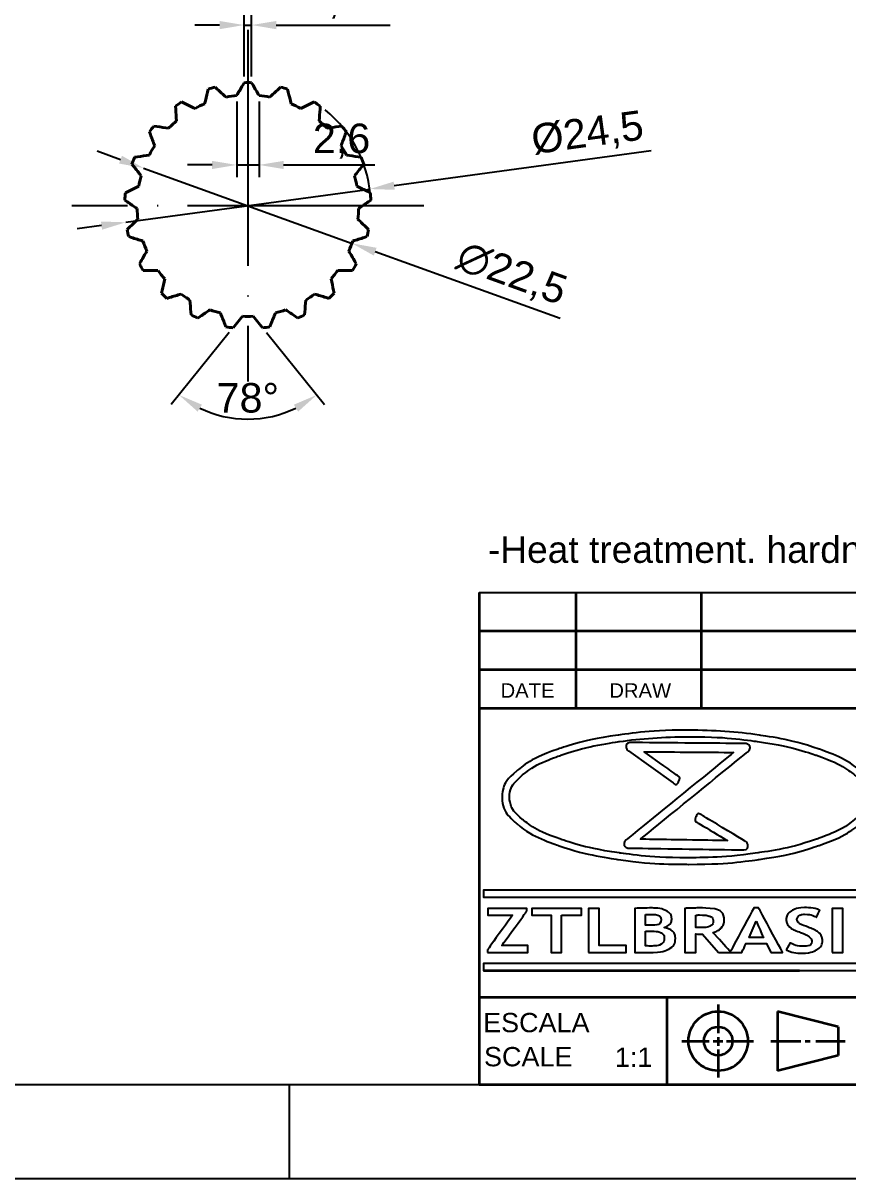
# Model space of a CAD drawing. Header units: millimetres. Extents: x 2452 to 2855, y 1106 to 1391.
# Drawn here: x 2626.3 to 2710.1, y 1106.5 to 1223.9 of the extents above; entities that cross this region are included whole.
import ezdxf

# ---------------------------------------------------------------- set-up
doc = ezdxf.new("R2010")
doc.units = ezdxf.units.MM
for name, pattern in [('ACAD_ISO02W100', [15, 12, -3]), ('ACAD_ISO04W100', [30, 24, -3, 0, -3]), ('ACAD_ISO05W100', [33, 24, -3, 0, -3, 0, -3])]:
    doc.linetypes.add(name, pattern=pattern)
for name, color, linetype, lineweight in [('AM_0', 7, 'Continuous', 40), ('AM_4', 1, 'ACAD_ISO04W100', 25), ('AM_5', 3, 'Continuous', 25), ('AM_8', 40, 'ACAD_ISO02W100', 35), ('AM_BOR', 2, 'ACAD_ISO05W100', 35)]:
    doc.layers.add(name, color=color, linetype=linetype, lineweight=lineweight)
doc.layers.add('Camada 1', color=7, linetype='Continuous')
doc.styles.get("Standard").update_dxf_attribs({"font": 'arial.ttf'})
doc.dimstyles.new('ISO-25', dxfattribs={"dimtxt": 3, "dimasz": 2.5, "dimexe": 1.25, "dimexo": 0.625, "dimtad": 1, "dimtxsty": 'Standard', "dimcen": 2.5, "dimadec": 0, "dimazin": 0, "dimtfac": 1, "dimtmove": 0, "dimatfit": 3, "dimfxl": 1, "dimarcsym": 0})

# ---------------------------------------------------------------- blocks, each defined once
blk = doc.blocks.new('A3 ZTL')
blk.add_line((19.57, 9.78), (401.17, 9.78))
at = {"layer": 'AM_BOR', "color": 135, "lineweight": 25}
blk.add_line((205.48, 9.78), (205.48, 0), dxfattribs=at)
at = {"layer": 'AM_BOR', "color": 135, "linetype": 'Continuous', "lineweight": 25}
blk.add_line((410.96, 0), (0, 0), dxfattribs=at)
blk = doc.blocks.new('*D87')
at = {"layer": 'AM_5', "color": 0, "lineweight": -2, "transparency": 16777216}
for p, q in [((2648.79, 1218.49), (2648.79, 1224.97)), ((2649.54, 1218.49), (2649.54, 1224.97)), ((2646.29, 1223.72), (2643.79, 1223.72)), ((2648.79, 1223.72), (2649.54, 1223.72)), ((2652.04, 1223.72), (2663.6, 1223.72))]:
    blk.add_line(p, q, dxfattribs=at)
at = {"layer": 'AM_5', "color": 0, "transparency": 16777216}
for points in [[(2646.29, 1224.13), (2646.29, 1223.3), (2648.79, 1223.72)], [(2652.04, 1224.13), (2652.04, 1223.3), (2649.54, 1223.72)]]:
    blk.add_solid(points, dxfattribs=at)
at = {"layer": 'Defpoints', "color": 0, "transparency": 16777216}
for p in [(2649.54, 1223.72), (2648.79, 1217.86), (2649.54, 1217.86)]:
    blk.add_point(p, dxfattribs=at)
at = {"layer": 'AM_5', "color": 0, "transparency": 16777216, "insert": (2659.07, 1226.14), "char_height": 3, "attachment_point": 5}
blk.add_mtext('0,75', dxfattribs=at)
blk = doc.blocks.new('*D89')
at = {"layer": 'AM_5', "color": 0, "lineweight": -2, "transparency": 16777216}
for p, q in [((2648.03, 1215.94), (2648.03, 1208.26)), ((2650.3, 1215.94), (2650.3, 1208.26)), ((2645.53, 1209.51), (2643.03, 1209.51)), ((2648.03, 1209.51), (2650.3, 1209.51)), ((2652.8, 1209.51), (2662.06, 1209.51))]:
    blk.add_line(p, q, dxfattribs=at)
at = {"layer": 'AM_5', "color": 0, "transparency": 16777216}
for points in [[(2645.53, 1209.92), (2645.53, 1209.09), (2648.03, 1209.51)], [(2652.8, 1209.92), (2652.8, 1209.09), (2650.3, 1209.51)]]:
    blk.add_solid(points, dxfattribs=at)
at = {"layer": 'Defpoints', "color": 0, "transparency": 16777216}
for p in [(2648.03, 1216.56), (2650.3, 1216.56), (2650.3, 1209.51)]:
    blk.add_point(p, dxfattribs=at)
at = {"layer": 'AM_5', "color": 0, "transparency": 16777216, "insert": (2658.68, 1211.93), "char_height": 3, "attachment_point": 5}
blk.add_mtext('2,6', dxfattribs=at)
blk = doc.blocks.new('*D90')
at = {"layer": 'AM_5', "color": 0, "lineweight": -2, "transparency": 16777216}
for p, q in [((2647.28, 1192.47), (2641.38, 1185.17)), ((2651.05, 1192.47), (2656.94, 1185.17))]:
    blk.add_line(p, q, dxfattribs=at)
blk.add_arc((2649.16, 1194.81), 11.13, 243.971, 296.029, dxfattribs=at)
at = {"layer": 'AM_5', "color": 0, "transparency": 16777216}
for points in [[(2644.06, 1184.45), (2644.5, 1185.15), (2642.17, 1186.14)], [(2653.83, 1185.15), (2654.27, 1184.45), (2656.16, 1186.14)]]:
    blk.add_solid(points, dxfattribs=at)
at = {"layer": 'Defpoints', "color": 0, "transparency": 16777216}
for p in [(2648.62, 1194.13), (2649.71, 1194.13), (2647.67, 1192.96), (2650.66, 1192.96), (2646.66, 1183.96)]:
    blk.add_point(p, dxfattribs=at)
at = {"layer": 'AM_5', "color": 0, "transparency": 16777216, "insert": (2649.16, 1185.83), "char_height": 3, "attachment_point": 5, "rotation": 0}
blk.add_mtext('78°', dxfattribs=at)
blk = doc.blocks.new('*D91')
at = {"layer": 'AM_5', "color": 0, "lineweight": -2, "transparency": 16777216}
for p, q in [((2690.11, 1210.94), (2664.03, 1207.39)), ((2636.78, 1203.68), (2661.55, 1207.06)), ((2634.3, 1203.35), (2631.82, 1203.01))]:
    blk.add_line(p, q, dxfattribs=at)
blk.add_arc((2649.16, 1205.37), 12.5, 2.0218, 51.1304, dxfattribs=at)
at = {"layer": 'AM_5', "color": 0, "transparency": 16777216}
for points in [[(2663.97, 1207.81), (2664.08, 1206.98), (2661.55, 1207.06)], [(2634.25, 1203.76), (2634.36, 1202.93), (2636.78, 1203.68)]]:
    blk.add_solid(points, dxfattribs=at)
at = {"layer": 'Defpoints', "color": 0, "transparency": 16777216}
for p in [(2661.55, 1207.06), (2636.78, 1203.68)]:
    blk.add_point(p, dxfattribs=at)
at = {"layer": 'AM_5', "color": 0, "transparency": 16777216, "insert": (2683.67, 1212.57), "char_height": 3, "attachment_point": 5, "rotation": 7.7514}
blk.add_mtext('%%c24,5', dxfattribs=at)
blk = doc.blocks.new('*D92')
at = {"layer": 'AM_5', "color": 0, "lineweight": -2, "transparency": 16777216}
for p, q in [((2636.23, 1210.04), (2633.88, 1210.9)), ((2638.58, 1209.19), (2659.74, 1201.54)), ((2680.87, 1193.9), (2662.1, 1200.69))]:
    blk.add_line(p, q, dxfattribs=at)
at = {"layer": 'AM_5', "color": 0, "transparency": 16777216}
for points in [[(2636.38, 1210.44), (2636.09, 1209.65), (2638.58, 1209.19)], [(2662.24, 1201.09), (2661.95, 1200.3), (2659.74, 1201.54)]]:
    blk.add_solid(points, dxfattribs=at)
at = {"layer": 'Defpoints', "color": 0, "transparency": 16777216}
for p in [(2638.58, 1209.19), (2659.74, 1201.54)]:
    blk.add_point(p, dxfattribs=at)
at = {"layer": 'AM_5', "color": 0, "transparency": 16777216, "insert": (2675.92, 1198.33), "char_height": 3, "attachment_point": 5, "rotation": 340.1201}
blk.add_mtext('∅22,5', dxfattribs=at)

msp = doc.modelspace()

# ---------------------------------------------------------------- linework, layer by layer
at = {"linetype": 'Continuous'}
msp.add_line((2672.653, 1166.073), (2845.151, 1166.073), dxfattribs=at)
at = {"layer": 'AM_0'}
for p, q in [((2648.64, 1217.608), (2648.79, 1217.864)), ((2649.54, 1217.864), (2649.689, 1217.608)), ((2649.54, 1217.864), (2649.689, 1217.608)), ((2645.056, 1216.91), (2645.123, 1217.198)), ((2645.84, 1217.419), (2646.058, 1217.219)), ((2645.84, 1217.419), (2646.058, 1217.219)), ((2652.271, 1217.219), (2652.489, 1217.419)), ((2653.206, 1217.198), (2653.273, 1216.91)), ((2653.206, 1217.198), (2653.273, 1216.91)), ((2641.837, 1215.186), (2641.816, 1215.481)), ((2642.436, 1215.904), (2642.704, 1215.777)), ((2642.436, 1215.904), (2642.704, 1215.777)), ((2655.625, 1215.777), (2655.893, 1215.904)), ((2656.513, 1215.481), (2656.492, 1215.186)), ((2656.513, 1215.481), (2656.492, 1215.186)), ((2639.63, 1213.453), (2639.923, 1213.41)), ((2639.63, 1213.453), (2639.923, 1213.41)), ((2658.406, 1213.41), (2658.699, 1213.453)), ((2639.269, 1212.59), (2639.162, 1212.866)), ((2659.167, 1212.866), (2659.06, 1212.59)), ((2659.167, 1212.866), (2659.06, 1212.59)), ((2637.58, 1209.352), (2637.397, 1209.585)), ((2637.671, 1210.283), (2637.964, 1210.329)), ((2637.671, 1210.283), (2637.964, 1210.329)), ((2660.366, 1210.329), (2660.658, 1210.283)), ((2660.932, 1209.585), (2660.749, 1209.352)), ((2660.932, 1209.585), (2660.749, 1209.352)), ((2636.921, 1205.761), (2636.677, 1205.929)), ((2636.733, 1206.677), (2636.999, 1206.807)), ((2636.733, 1206.677), (2636.999, 1206.807)), ((2661.33, 1206.807), (2661.596, 1206.677)), ((2661.652, 1205.929), (2661.408, 1205.761)), ((2661.652, 1205.929), (2661.408, 1205.761)), ((2636.9, 1202.955), (2637.116, 1203.157)), ((2636.9, 1202.955), (2637.116, 1203.157)), ((2661.213, 1203.157), (2661.429, 1202.955)), ((2637.349, 1202.134), (2637.067, 1202.223)), ((2661.262, 1202.223), (2660.98, 1202.134)), ((2661.262, 1202.223), (2660.98, 1202.134)), ((2638.157, 1199.447), (2638.303, 1199.704)), ((2638.157, 1199.447), (2638.303, 1199.704)), ((2660.026, 1199.704), (2660.173, 1199.447)), ((2638.828, 1198.795), (2638.532, 1198.797)), ((2659.798, 1198.797), (2659.501, 1198.795)), ((2659.798, 1198.797), (2659.501, 1198.795)), ((2640.391, 1196.465), (2640.455, 1196.754)), ((2640.391, 1196.465), (2640.455, 1196.754)), ((2657.874, 1196.754), (2657.938, 1196.465)), ((2641.225, 1196.041), (2640.941, 1195.955)), ((2657.388, 1195.955), (2657.104, 1196.041)), ((2657.388, 1195.955), (2657.104, 1196.041)), ((2643.406, 1194.275), (2643.382, 1194.57)), ((2643.406, 1194.275), (2643.382, 1194.57)), ((2654.947, 1194.57), (2654.924, 1194.275)), ((2644.327, 1194.115), (2644.081, 1193.949)), ((2646.932, 1193.07), (2646.822, 1193.345)), ((2646.932, 1193.07), (2646.822, 1193.345)), ((2648.621, 1194.132), (2647.673, 1192.959)), ((2649.708, 1194.132), (2650.656, 1192.959)), ((2650.656, 1192.959), (2650.47, 1193.189)), ((2650.656, 1192.959), (2650.47, 1193.189)), ((2651.507, 1193.345), (2651.398, 1193.07)), ((2654.248, 1193.949), (2654.002, 1194.115)), ((2654.248, 1193.949), (2654.002, 1194.115))]:
    msp.add_line(p, q, dxfattribs=at)
for radius, start, end in [(12.5, 88.28087, 91.71913), (12.5, 88.28087, 91.71913), (12.5, 105.42373, 108.86199), (12.5, 105.42373, 108.86199), (11.25, 95.80248, 101.34037), (11.25, 78.65963, 84.19752), (12.5, 71.13801, 74.57627), (12.5, 71.13801, 74.57627), (12.5, 122.56658, 126.00485), (12.5, 122.56658, 126.00485), (11.25, 112.94534, 118.48323), (11.25, 61.51677, 67.05466), (12.5, 53.99515, 57.43342), (12.5, 53.99515, 57.43342), (12.5, 139.70944, 143.1477), (12.5, 139.70944, 143.1477), (11.25, 130.0882, 135.62609), (11.25, 44.37391, 49.9118), (12.5, 36.8523, 40.29056), (12.5, 36.8523, 40.29056), (11.25, 147.23105, 152.76895), (11.25, 27.23105, 32.76895), (12.5, 156.8523, 160.29056), (12.5, 156.8523, 160.29056), (12.5, 19.70944, 23.1477), (12.5, 19.70944, 23.1477), (11.25, 164.37391, 169.9118), (11.25, 10.0882, 15.62609), (12.5, 173.99515, 177.43342), (12.5, 173.99515, 177.43342), (12.5, 2.56658, 6.00485), (12.5, 2.56658, 6.00485), (11.25, 181.51677, 187.05466), (11.25, 352.94534, 358.48323), (12.5, 191.13801, 194.57627), (12.5, 191.13801, 194.57627), (12.5, 345.42373, 348.86199), (12.5, 345.42373, 348.86199), (11.25, 198.65963, 204.19752), (11.25, 335.80248, 341.34037), (12.5, 208.28087, 211.71913), (12.5, 208.28087, 211.71913), (12.5, 328.28087, 331.71913), (12.5, 328.28087, 331.71913), (11.25, 215.80248, 221.34037), (11.25, 318.65963, 324.19752), (12.5, 225.42373, 228.86199), (12.5, 225.42373, 228.86199), (11.25, 232.94534, 238.48323), (11.25, 301.51677, 307.05466), (12.5, 311.13801, 314.57627), (12.5, 311.13801, 314.57627), (12.5, 242.56658, 246.00485), (12.5, 242.56658, 246.00485), (11.25, 250.0882, 255.62609), (11.25, 284.37391, 289.9118), (12.5, 293.99515, 297.43342), (12.5, 293.99515, 297.43342), (12.5, 259.70944, 263.1477), (12.5, 259.70944, 263.1477), (11.25, 267.23105, 272.76895), (12.5, 276.8523, 280.29056), (12.5, 276.8523, 280.29056)]:
    msp.add_arc((2649.165, 1205.369), radius, start, end, dxfattribs=at)
for points in [[(2644.779, 1215.729), (2644.872, 1216.126), (2644.964, 1216.519), (2645.056, 1216.91)], [(2646.058, 1217.219), (2646.354, 1216.948), (2646.652, 1216.675), (2646.952, 1216.4)], [(2648.027, 1216.562), (2648.233, 1216.913), (2648.437, 1217.262), (2648.64, 1217.608)], [(2649.689, 1217.608), (2649.892, 1217.262), (2650.096, 1216.913), (2650.302, 1216.562)], [(2651.377, 1216.4), (2651.677, 1216.675), (2651.975, 1216.948), (2652.271, 1217.219)], [(2653.273, 1216.91), (2653.365, 1216.519), (2653.457, 1216.126), (2653.55, 1215.729)], [(2642.704, 1215.777), (2643.066, 1215.605), (2643.431, 1215.432), (2643.799, 1215.258)], [(2654.53, 1215.258), (2654.898, 1215.432), (2655.263, 1215.605), (2655.625, 1215.777)], [(2641.92, 1213.976), (2641.892, 1214.383), (2641.864, 1214.786), (2641.837, 1215.186)], [(2656.492, 1215.186), (2656.465, 1214.786), (2656.437, 1214.383), (2656.409, 1213.976)], [(2639.923, 1213.41), (2640.32, 1213.353), (2640.72, 1213.295), (2641.123, 1213.237)], [(2657.206, 1213.237), (2657.609, 1213.295), (2658.009, 1213.353), (2658.406, 1213.41)], [(2639.705, 1211.458), (2639.558, 1211.839), (2639.413, 1212.216), (2639.269, 1212.59)], [(2659.06, 1212.59), (2658.916, 1212.216), (2658.771, 1211.839), (2658.624, 1211.458)], [(2637.964, 1210.329), (2638.36, 1210.391), (2638.759, 1210.454), (2639.161, 1210.517)], [(2659.168, 1210.517), (2659.57, 1210.454), (2659.969, 1210.391), (2660.366, 1210.329)], [(2638.33, 1208.4), (2638.078, 1208.72), (2637.828, 1209.037), (2637.58, 1209.352)], [(2660.749, 1209.352), (2660.501, 1209.037), (2660.251, 1208.72), (2659.999, 1208.4)], [(2636.999, 1206.807), (2637.36, 1206.983), (2637.722, 1207.161), (2638.089, 1207.34)], [(2660.241, 1207.34), (2660.607, 1207.161), (2660.97, 1206.983), (2661.33, 1206.807)], [(2637.919, 1205.071), (2637.583, 1205.303), (2637.251, 1205.533), (2636.921, 1205.761)], [(2661.408, 1205.761), (2661.078, 1205.533), (2660.746, 1205.303), (2660.411, 1205.071)], [(2637.116, 1203.157), (2637.408, 1203.432), (2637.703, 1203.708), (2638, 1203.988)], [(2660.329, 1203.988), (2660.627, 1203.708), (2660.921, 1203.432), (2661.213, 1203.157)], [(2638.506, 1201.77), (2638.117, 1201.892), (2637.732, 1202.014), (2637.349, 1202.134)], [(2660.98, 1202.134), (2660.597, 1202.014), (2660.212, 1201.892), (2659.823, 1201.77)], [(2638.303, 1199.704), (2638.502, 1200.053), (2638.701, 1200.404), (2638.903, 1200.758)], [(2659.426, 1200.758), (2659.628, 1200.404), (2659.828, 1200.053), (2660.026, 1199.704)], [(2640.04, 1198.788), (2639.633, 1198.791), (2639.229, 1198.793), (2638.828, 1198.795)], [(2640.455, 1196.754), (2640.542, 1197.146), (2640.63, 1197.54), (2640.718, 1197.938)], [(2657.611, 1197.938), (2657.699, 1197.54), (2657.787, 1197.146), (2657.874, 1196.754)], [(2659.501, 1198.795), (2659.1, 1198.793), (2658.696, 1198.791), (2658.289, 1198.788)], [(2642.386, 1196.391), (2641.995, 1196.273), (2641.609, 1196.157), (2641.225, 1196.041)], [(2643.382, 1194.57), (2643.349, 1194.97), (2643.317, 1195.372), (2643.284, 1195.779)], [(2655.045, 1195.779), (2655.013, 1195.372), (2654.98, 1194.97), (2654.947, 1194.57)], [(2657.104, 1196.041), (2656.72, 1196.157), (2656.334, 1196.273), (2655.944, 1196.391)], [(2645.333, 1194.792), (2644.995, 1194.564), (2644.66, 1194.339), (2644.327, 1194.115)], [(2646.822, 1193.345), (2646.673, 1193.718), (2646.523, 1194.093), (2646.372, 1194.471)], [(2651.957, 1194.471), (2651.806, 1194.093), (2651.656, 1193.718), (2651.507, 1193.345)], [(2654.002, 1194.115), (2653.669, 1194.339), (2653.334, 1194.564), (2652.996, 1194.792)]]:
    msp.add_open_spline(points, degree=3, dxfattribs=at)
at = {"layer": 'AM_4'}
for p, q in [((2649.165, 1223.249), (2649.165, 1187.49)), ((2667.044, 1205.369), (2631.285, 1205.369))]:
    msp.add_line(p, q, dxfattribs=at)
at = {"layer": 'AM_8', "color": 0, "linetype": 'Continuous'}
for p, q in [((2672.653, 1166.073), (2672.653, 1116.088)), ((2682.454, 1166.073), (2682.454, 1154.312)), ((2695.195, 1166.073), (2695.195, 1154.312)), ((2797.369, 1162.153), (2672.653, 1162.153)), ((2672.653, 1158.232), (2797.369, 1158.232)), ((2672.653, 1154.312), (2776.544, 1154.312)), ((2673.082, 1127.664), (2705.19, 1127.664)), ((2776.544, 1124.909), (2672.653, 1124.909)), ((2716.132, 1124.909), (2672.653, 1124.909)), ((2691.701, 1124.909), (2691.701, 1116.088)), ((2696.923, 1124.202), (2696.923, 1121.293)), ((2709.108, 1121.953), (2702.942, 1123.516)), ((2702.942, 1123.516), (2702.942, 1117.481)), ((2709.108, 1121.953), (2709.108, 1119.044)), ((2693.238, 1120.499), (2696.005, 1120.499)), ((2696.424, 1120.499), (2697.398, 1120.499)), ((2696.923, 1120.889), (2696.923, 1120.02)), ((2697.773, 1120.499), (2700.522, 1120.499)), ((2702.27, 1120.499), (2705.301, 1120.499)), ((2705.768, 1120.499), (2706.256, 1120.499)), ((2706.82, 1120.499), (2709.823, 1120.499)), ((2696.923, 1119.631), (2696.923, 1116.795)), ((2709.108, 1119.044), (2702.942, 1117.481)), ((2672.653, 1116.088), (2845.151, 1116.088))]:
    msp.add_line(p, q, dxfattribs=at)
for radius in [3.017, 1.454]:
    msp.add_circle((2696.923, 1120.499), radius, dxfattribs=at)
at = {"layer": 'Camada 1'}
for points, knots in [([(2693.913, 1152.084), (2696.442, 1152.084), (2698.858, 1151.907), (2701.066, 1151.586), (2701.066, 1151.586), (2703.36, 1151.253), (2705.429, 1150.765), (2707.165, 1150.159), (2707.165, 1150.159), (2708.946, 1149.537), (2710.384, 1148.787), (2711.366, 1147.947), (2711.366, 1147.947), (2712.323, 1147.129), (2712.852, 1146.225), (2712.852, 1145.269), (2712.852, 1145.269), (2712.852, 1144.313), (2712.323, 1143.408), (2711.366, 1142.591), (2711.366, 1142.591), (2710.384, 1141.751), (2708.946, 1141.001), (2707.165, 1140.379), (2707.165, 1140.379), (2705.429, 1139.773), (2703.36, 1139.284), (2701.066, 1138.951), (2701.066, 1138.951), (2698.858, 1138.631), (2696.442, 1138.454), (2693.913, 1138.454), (2693.913, 1138.454), (2691.385, 1138.454), (2688.968, 1138.631), (2686.761, 1138.951), (2686.761, 1138.951), (2684.466, 1139.284), (2682.397, 1139.773), (2680.662, 1140.379), (2680.662, 1140.379), (2678.881, 1141.001), (2677.443, 1141.751), (2676.46, 1142.591), (2676.46, 1142.591), (2675.503, 1143.408), (2674.975, 1144.313), (2674.975, 1145.269), (2674.975, 1145.269), (2674.975, 1146.225), (2675.503, 1147.129), (2676.46, 1147.947), (2676.46, 1147.947), (2677.443, 1148.787), (2678.881, 1149.537), (2680.662, 1150.159), (2680.662, 1150.159), (2682.397, 1150.765), (2684.467, 1151.253), (2686.761, 1151.586), (2686.761, 1151.586), (2688.968, 1151.907), (2691.385, 1152.084), (2693.913, 1152.084)], [0, 0, 0, 0, 0.0588235, 0.0588235, 0.0588235, 0.0882353, 0.1176471, 0.1176471, 0.1176471, 0.1470588, 0.1764706, 0.1764706, 0.1764706, 0.2058824, 0.2352941, 0.2352941, 0.2352941, 0.2647059, 0.2941176, 0.2941176, 0.2941176, 0.3235294, 0.3529412, 0.3529412, 0.3529412, 0.3823529, 0.4117647, 0.4117647, 0.4117647, 0.4411765, 0.4705882, 0.4705882, 0.4705882, 0.5, 0.5294118, 0.5294118, 0.5294118, 0.5588235, 0.5882353, 0.5882353, 0.5882353, 0.6176471, 0.6470588, 0.6470588, 0.6470588, 0.6764706, 0.7058824, 0.7058824, 0.7058824, 0.7352941, 0.7647059, 0.7647059, 0.7647059, 0.7941176, 0.8235294, 0.8235294, 0.8235294, 0.8529412, 0.8823529, 0.8823529, 0.8823529, 0.9411765, 1, 1, 1, 1]), ([(2693.913, 1151.412), (2691.429, 1151.412), (2689.059, 1151.239), (2686.897, 1150.926), (2686.897, 1150.926), (2684.651, 1150.601), (2682.63, 1150.124), (2680.939, 1149.534), (2680.939, 1149.534), (2679.293, 1148.96), (2677.967, 1148.282), (2677.064, 1147.536), (2677.064, 1147.536), (2676.207, 1146.829), (2675.733, 1146.062), (2675.733, 1145.269), (2675.733, 1145.269), (2675.733, 1144.476), (2676.207, 1143.709), (2677.064, 1143.002), (2677.064, 1143.002), (2677.967, 1142.256), (2679.293, 1141.578), (2680.939, 1141.004), (2680.939, 1141.004), (2682.63, 1140.413), (2684.651, 1139.937), (2686.897, 1139.612), (2686.897, 1139.612), (2689.059, 1139.299), (2691.429, 1139.126), (2693.913, 1139.126), (2693.913, 1139.126), (2696.398, 1139.126), (2698.768, 1139.299), (2700.93, 1139.612), (2700.93, 1139.612), (2703.176, 1139.937), (2705.197, 1140.413), (2706.888, 1141.004), (2706.888, 1141.004), (2708.534, 1141.578), (2709.86, 1142.256), (2710.763, 1143.002), (2710.763, 1143.002), (2711.62, 1143.709), (2712.094, 1144.476), (2712.094, 1145.269), (2712.094, 1145.269), (2712.094, 1146.062), (2711.62, 1146.829), (2710.763, 1147.536), (2710.763, 1147.536), (2709.86, 1148.282), (2708.534, 1148.96), (2706.888, 1149.534), (2706.888, 1149.534), (2705.197, 1150.124), (2703.175, 1150.601), (2700.929, 1150.926), (2700.929, 1150.926), (2698.768, 1151.239), (2696.397, 1151.412), (2693.913, 1151.412)], [0, 0, 0, 0, 0.0588235, 0.0588235, 0.0588235, 0.0882353, 0.1176471, 0.1176471, 0.1176471, 0.1470588, 0.1764706, 0.1764706, 0.1764706, 0.2058824, 0.2352941, 0.2352941, 0.2352941, 0.2647059, 0.2941176, 0.2941176, 0.2941176, 0.3235294, 0.3529412, 0.3529412, 0.3529412, 0.3823529, 0.4117647, 0.4117647, 0.4117647, 0.4411765, 0.4705882, 0.4705882, 0.4705882, 0.5, 0.5294118, 0.5294118, 0.5294118, 0.5588235, 0.5882353, 0.5882353, 0.5882353, 0.6176471, 0.6470588, 0.6470588, 0.6470588, 0.6764706, 0.7058824, 0.7058824, 0.7058824, 0.7352941, 0.7647059, 0.7647059, 0.7647059, 0.7941176, 0.8235294, 0.8235294, 0.8235294, 0.8529412, 0.8823529, 0.8823529, 0.8823529, 0.9411765, 1, 1, 1, 1]), ([(2692.338, 1146.72), (2692.338, 1146.72), (2687.801, 1149.971), (2687.801, 1149.971), (2687.801, 1149.971), (2687.463, 1150.213), (2687.6, 1150.828), (2687.998, 1150.825), (2687.998, 1150.825), (2687.998, 1150.825), (2699.716, 1150.73), (2699.716, 1150.73), (2699.716, 1150.73), (2700.101, 1150.727), (2700.244, 1150.147), (2699.93, 1149.891), (2699.93, 1149.891), (2699.93, 1149.891), (2689.02, 1141.004), (2689.02, 1141.004), (2689.02, 1141.004), (2689.02, 1141.004), (2697.862, 1140.861), (2697.862, 1140.861), (2697.862, 1140.861), (2697.862, 1140.861), (2694.888, 1142.653), (2694.888, 1142.653), (2694.888, 1142.653), (2694.693, 1142.771), (2694.497, 1142.889), (2694.668, 1143.297), (2694.668, 1143.297), (2694.838, 1143.706), (2695.034, 1143.588), (2695.229, 1143.47), (2695.229, 1143.47), (2695.229, 1143.47), (2699.688, 1140.785), (2699.688, 1140.785), (2699.688, 1140.785), (2700.053, 1140.565), (2699.924, 1139.91), (2699.513, 1139.917), (2699.513, 1139.917), (2699.513, 1139.917), (2687.795, 1140.105), (2687.795, 1140.105), (2687.795, 1140.105), (2687.411, 1140.111), (2687.271, 1140.689), (2687.584, 1140.944), (2687.584, 1140.944), (2687.584, 1140.944), (2698.482, 1149.822), (2698.482, 1149.822), (2698.482, 1149.822), (2698.482, 1149.822), (2689.399, 1149.896), (2689.399, 1149.896), (2689.399, 1149.896), (2689.399, 1149.896), (2692.73, 1147.509), (2692.73, 1147.509), (2692.73, 1147.509), (2692.915, 1147.376), (2693.101, 1147.243), (2692.905, 1146.848), (2692.905, 1146.848), (2692.709, 1146.454), (2692.524, 1146.587), (2692.338, 1146.72)], [0, 0, 0, 0, 0.0526316, 0.0526316, 0.0526316, 0.0789474, 0.1052632, 0.1052632, 0.1052632, 0.1315789, 0.1578947, 0.1578947, 0.1578947, 0.1842105, 0.2105263, 0.2105263, 0.2105263, 0.2368421, 0.2631579, 0.2631579, 0.2631579, 0.2894737, 0.3157895, 0.3157895, 0.3157895, 0.3421053, 0.3684211, 0.3684211, 0.3684211, 0.3947368, 0.4210526, 0.4210526, 0.4210526, 0.4473684, 0.4736842, 0.4736842, 0.4736842, 0.5, 0.5263158, 0.5263158, 0.5263158, 0.5526316, 0.5789474, 0.5789474, 0.5789474, 0.6052632, 0.6315789, 0.6315789, 0.6315789, 0.6578947, 0.6842105, 0.6842105, 0.6842105, 0.7105263, 0.7368421, 0.7368421, 0.7368421, 0.7631579, 0.7894737, 0.7894737, 0.7894737, 0.8157895, 0.8421053, 0.8421053, 0.8421053, 0.8684211, 0.8947368, 0.8947368, 0.8947368, 0.9473684, 1, 1, 1, 1]), ([(2673.163, 1135.824), (2673.163, 1135.824), (2714.663, 1135.824), (2714.663, 1135.824), (2714.663, 1135.824), (2714.663, 1135.824), (2714.745, 1135.824), (2714.745, 1135.824), (2714.745, 1135.824), (2714.745, 1135.824), (2714.745, 1135.742), (2714.745, 1135.742), (2714.745, 1135.742), (2714.745, 1135.742), (2714.745, 1135.202), (2714.745, 1135.202), (2714.745, 1135.202), (2714.745, 1135.202), (2714.745, 1135.121), (2714.745, 1135.121), (2714.745, 1135.121), (2714.745, 1135.121), (2714.663, 1135.121), (2714.663, 1135.121), (2714.663, 1135.121), (2714.663, 1135.121), (2673.163, 1135.121), (2673.163, 1135.121), (2673.163, 1135.121), (2673.163, 1135.121), (2673.082, 1135.121), (2673.082, 1135.121), (2673.082, 1135.121), (2673.082, 1135.121), (2673.082, 1135.202), (2673.082, 1135.202), (2673.082, 1135.202), (2673.082, 1135.202), (2673.082, 1135.742), (2673.082, 1135.742), (2673.082, 1135.742), (2673.082, 1135.742), (2673.082, 1135.824), (2673.082, 1135.824), (2673.082, 1135.824), (2673.082, 1135.824), (2673.163, 1135.824), (2673.163, 1135.824)], [0, 0, 0, 0, 0.0769231, 0.0769231, 0.0769231, 0.1153846, 0.1538462, 0.1538462, 0.1538462, 0.1923077, 0.2307692, 0.2307692, 0.2307692, 0.2692308, 0.3076923, 0.3076923, 0.3076923, 0.3461538, 0.3846154, 0.3846154, 0.3846154, 0.4230769, 0.4615385, 0.4615385, 0.4615385, 0.5, 0.5384615, 0.5384615, 0.5384615, 0.5769231, 0.6153846, 0.6153846, 0.6153846, 0.6538462, 0.6923077, 0.6923077, 0.6923077, 0.7307692, 0.7692308, 0.7692308, 0.7692308, 0.8076923, 0.8461538, 0.8461538, 0.8461538, 0.9230769, 1, 1, 1, 1]), ([(2673.495, 1129.508), (2673.495, 1129.508), (2673.495, 1129.764), (2673.495, 1129.764), (2673.495, 1129.764), (2673.495, 1129.764), (2676.034, 1133.275), (2676.034, 1133.275), (2676.034, 1133.275), (2676.034, 1133.275), (2673.538, 1133.275), (2673.538, 1133.275), (2673.538, 1133.275), (2673.538, 1133.275), (2673.538, 1133.981), (2673.538, 1133.981), (2673.538, 1133.981), (2673.538, 1133.981), (2677.506, 1133.981), (2677.506, 1133.981), (2677.506, 1133.981), (2677.506, 1133.981), (2677.506, 1133.724), (2677.506, 1133.724), (2677.506, 1133.724), (2677.506, 1133.724), (2674.959, 1130.214), (2674.959, 1130.214), (2674.959, 1130.214), (2674.959, 1130.214), (2677.596, 1130.214), (2677.596, 1130.214), (2677.596, 1130.214), (2677.596, 1130.214), (2677.596, 1129.508), (2677.596, 1129.508), (2677.596, 1129.508), (2677.596, 1129.508), (2673.495, 1129.508), (2673.495, 1129.508)], [0, 0, 0, 0, 0.0909091, 0.0909091, 0.0909091, 0.1363636, 0.1818182, 0.1818182, 0.1818182, 0.2272727, 0.2727273, 0.2727273, 0.2727273, 0.3181818, 0.3636364, 0.3636364, 0.3636364, 0.4090909, 0.4545455, 0.4545455, 0.4545455, 0.5, 0.5454545, 0.5454545, 0.5454545, 0.5909091, 0.6363636, 0.6363636, 0.6363636, 0.6818182, 0.7272727, 0.7272727, 0.7272727, 0.7727273, 0.8181818, 0.8181818, 0.8181818, 0.9090909, 1, 1, 1, 1]), ([(2681.028, 1133.275), (2681.028, 1133.275), (2681.028, 1129.508), (2681.028, 1129.508), (2681.028, 1129.508), (2681.028, 1129.508), (2679.948, 1129.508), (2679.948, 1129.508), (2679.948, 1129.508), (2679.948, 1129.508), (2679.948, 1133.275), (2679.948, 1133.275), (2679.948, 1133.275), (2679.948, 1133.275), (2678.012, 1133.275), (2678.012, 1133.275), (2678.012, 1133.275), (2678.012, 1133.275), (2678.012, 1133.981), (2678.012, 1133.981), (2678.012, 1133.981), (2678.012, 1133.981), (2683.051, 1133.981), (2683.051, 1133.981), (2683.051, 1133.981), (2683.051, 1133.981), (2683.051, 1133.275), (2683.051, 1133.275), (2683.051, 1133.275), (2683.051, 1133.275), (2681.028, 1133.275), (2681.028, 1133.275)], [0, 0, 0, 0, 0.1111111, 0.1111111, 0.1111111, 0.1666667, 0.2222222, 0.2222222, 0.2222222, 0.2777778, 0.3333333, 0.3333333, 0.3333333, 0.3888889, 0.4444444, 0.4444444, 0.4444444, 0.5, 0.5555556, 0.5555556, 0.5555556, 0.6111111, 0.6666667, 0.6666667, 0.6666667, 0.7222222, 0.7777778, 0.7777778, 0.7777778, 0.8888889, 1, 1, 1, 1]), ([(2683.757, 1129.508), (2683.757, 1129.508), (2683.757, 1133.981), (2683.757, 1133.981), (2683.757, 1133.981), (2683.757, 1133.981), (2684.838, 1133.981), (2684.838, 1133.981), (2684.838, 1133.981), (2684.838, 1133.981), (2684.838, 1130.214), (2684.838, 1130.214), (2684.838, 1130.214), (2684.838, 1130.214), (2687.589, 1130.214), (2687.589, 1130.214), (2687.589, 1130.214), (2687.589, 1130.214), (2687.589, 1129.508), (2687.589, 1129.508), (2687.589, 1129.508), (2687.589, 1129.508), (2683.757, 1129.508), (2683.757, 1129.508)], [0, 0, 0, 0, 0.1428571, 0.1428571, 0.1428571, 0.2142857, 0.2857143, 0.2857143, 0.2857143, 0.3571429, 0.4285714, 0.4285714, 0.4285714, 0.5, 0.5714286, 0.5714286, 0.5714286, 0.6428571, 0.7142857, 0.7142857, 0.7142857, 0.8571429, 1, 1, 1, 1]), ([(2690.322, 1129.508), (2690.322, 1129.508), (2688.46, 1129.508), (2688.46, 1129.508), (2688.46, 1129.508), (2688.46, 1129.508), (2688.46, 1133.978), (2688.46, 1133.978), (2688.46, 1133.978), (2689.281, 1134.006), (2689.855, 1134.02), (2690.184, 1134.02), (2690.184, 1134.02), (2690.817, 1134.02), (2691.31, 1133.921), (2691.666, 1133.722), (2691.666, 1133.722), (2692.022, 1133.524), (2692.199, 1133.241), (2692.199, 1132.873), (2692.199, 1132.873), (2692.199, 1132.519), (2691.944, 1132.238), (2691.435, 1132.033), (2691.435, 1132.033), (2692.191, 1131.839), (2692.57, 1131.44), (2692.57, 1130.836), (2692.57, 1130.836), (2692.57, 1130.429), (2692.36, 1130.106), (2691.943, 1129.867), (2691.943, 1129.867), (2691.524, 1129.628), (2690.984, 1129.508), (2690.322, 1129.508)], [0, 0, 0, 0, 0.1, 0.1, 0.1, 0.15, 0.2, 0.2, 0.2, 0.25, 0.3, 0.3, 0.3, 0.35, 0.4, 0.4, 0.4, 0.45, 0.5, 0.5, 0.5, 0.55, 0.6, 0.6, 0.6, 0.65, 0.7, 0.7, 0.7, 0.75, 0.8, 0.8, 0.8, 0.9, 1, 1, 1, 1]), ([(2689.54, 1133.343), (2689.54, 1133.343), (2689.54, 1132.271), (2689.54, 1132.271), (2689.54, 1132.271), (2689.706, 1132.263), (2689.881, 1132.259), (2690.064, 1132.259), (2690.064, 1132.259), (2690.767, 1132.259), (2691.119, 1132.453), (2691.119, 1132.842), (2691.119, 1132.842), (2691.119, 1133.186), (2690.8, 1133.358), (2690.16, 1133.358), (2690.16, 1133.358), (2689.991, 1133.358), (2689.784, 1133.352), (2689.54, 1133.343)], [0, 0, 0, 0, 0.1666667, 0.1666667, 0.1666667, 0.25, 0.3333333, 0.3333333, 0.3333333, 0.4166667, 0.5, 0.5, 0.5, 0.5833333, 0.6666667, 0.6666667, 0.6666667, 0.8333333, 1, 1, 1, 1]), ([(2696.956, 1129.508), (2696.956, 1129.508), (2695.332, 1131.355), (2695.332, 1131.355), (2695.332, 1131.355), (2695.169, 1131.357), (2694.941, 1131.364), (2694.646, 1131.377), (2694.646, 1131.377), (2694.646, 1131.377), (2694.646, 1129.508), (2694.646, 1129.508), (2694.646, 1129.508), (2694.646, 1129.508), (2693.524, 1129.508), (2693.524, 1129.508), (2693.524, 1129.508), (2693.524, 1129.508), (2693.524, 1133.981), (2693.524, 1133.981), (2693.524, 1133.981), (2693.585, 1133.981), (2693.819, 1133.988), (2694.227, 1134.004), (2694.227, 1134.004), (2694.634, 1134.019), (2694.962, 1134.027), (2695.212, 1134.027), (2695.212, 1134.027), (2696.757, 1134.027), (2697.53, 1133.587), (2697.53, 1132.707), (2697.53, 1132.707), (2697.53, 1132.443), (2697.423, 1132.202), (2697.21, 1131.984), (2697.21, 1131.984), (2696.997, 1131.766), (2696.728, 1131.613), (2696.404, 1131.524), (2696.404, 1131.524), (2696.404, 1131.524), (2698.203, 1129.508), (2698.203, 1129.508), (2698.203, 1129.508), (2698.203, 1129.508), (2696.956, 1129.508), (2696.956, 1129.508)], [0, 0, 0, 0, 0.0769231, 0.0769231, 0.0769231, 0.1153846, 0.1538462, 0.1538462, 0.1538462, 0.1923077, 0.2307692, 0.2307692, 0.2307692, 0.2692308, 0.3076923, 0.3076923, 0.3076923, 0.3461538, 0.3846154, 0.3846154, 0.3846154, 0.4230769, 0.4615385, 0.4615385, 0.4615385, 0.5, 0.5384615, 0.5384615, 0.5384615, 0.5769231, 0.6153846, 0.6153846, 0.6153846, 0.6538462, 0.6923077, 0.6923077, 0.6923077, 0.7307692, 0.7692308, 0.7692308, 0.7692308, 0.8076923, 0.8461538, 0.8461538, 0.8461538, 0.9230769, 1, 1, 1, 1]), ([(2694.646, 1133.291), (2694.646, 1133.291), (2694.646, 1132.049), (2694.646, 1132.049), (2694.646, 1132.049), (2694.846, 1132.036), (2694.999, 1132.03), (2695.104, 1132.03), (2695.104, 1132.03), (2695.555, 1132.03), (2695.885, 1132.077), (2696.094, 1132.171), (2696.094, 1132.171), (2696.304, 1132.264), (2696.409, 1132.446), (2696.409, 1132.717), (2696.409, 1132.717), (2696.409, 1132.937), (2696.297, 1133.091), (2696.071, 1133.177), (2696.071, 1133.177), (2695.847, 1133.265), (2695.494, 1133.309), (2695.012, 1133.309), (2695.012, 1133.309), (2694.895, 1133.309), (2694.773, 1133.303), (2694.646, 1133.291)], [0, 0, 0, 0, 0.125, 0.125, 0.125, 0.1875, 0.25, 0.25, 0.25, 0.3125, 0.375, 0.375, 0.375, 0.4375, 0.5, 0.5, 0.5, 0.5625, 0.625, 0.625, 0.625, 0.6875, 0.75, 0.75, 0.75, 0.875, 1, 1, 1, 1]), ([(2702.274, 1129.508), (2702.274, 1129.508), (2701.83, 1130.415), (2701.83, 1130.415), (2701.83, 1130.415), (2701.83, 1130.415), (2699.744, 1130.415), (2699.744, 1130.415), (2699.744, 1130.415), (2699.744, 1130.415), (2699.32, 1129.508), (2699.32, 1129.508), (2699.32, 1129.508), (2699.32, 1129.508), (2698.12, 1129.508), (2698.12, 1129.508), (2698.12, 1129.508), (2698.12, 1129.508), (2700.547, 1134.042), (2700.547, 1134.042), (2700.547, 1134.042), (2700.547, 1134.042), (2701.021, 1134.042), (2701.021, 1134.042), (2701.021, 1134.042), (2701.021, 1134.042), (2703.467, 1129.508), (2703.467, 1129.508), (2703.467, 1129.508), (2703.467, 1129.508), (2702.274, 1129.508), (2702.274, 1129.508)], [0, 0, 0, 0, 0.1111111, 0.1111111, 0.1111111, 0.1666667, 0.2222222, 0.2222222, 0.2222222, 0.2777778, 0.3333333, 0.3333333, 0.3333333, 0.3888889, 0.4444444, 0.4444444, 0.4444444, 0.5, 0.5555556, 0.5555556, 0.5555556, 0.6111111, 0.6666667, 0.6666667, 0.6666667, 0.7222222, 0.7777778, 0.7777778, 0.7777778, 0.8888889, 1, 1, 1, 1]), ([(2703.82, 1129.755), (2703.82, 1129.755), (2704.22, 1130.467), (2704.22, 1130.467), (2704.22, 1130.467), (2704.645, 1130.247), (2705.065, 1130.137), (2705.478, 1130.137), (2705.478, 1130.137), (2706.113, 1130.137), (2706.43, 1130.3), (2706.43, 1130.625), (2706.43, 1130.625), (2706.43, 1130.778), (2706.354, 1130.923), (2706.205, 1131.062), (2706.205, 1131.062), (2706.057, 1131.2), (2705.747, 1131.356), (2705.281, 1131.528), (2705.281, 1131.528), (2704.814, 1131.7), (2704.499, 1131.841), (2704.338, 1131.952), (2704.338, 1131.952), (2704.176, 1132.063), (2704.051, 1132.195), (2703.963, 1132.348), (2703.963, 1132.348), (2703.877, 1132.5), (2703.833, 1132.669), (2703.833, 1132.854), (2703.833, 1132.854), (2703.833, 1133.2), (2704.006, 1133.487), (2704.35, 1133.715), (2704.35, 1133.715), (2704.695, 1133.943), (2705.137, 1134.057), (2705.678, 1134.057), (2705.678, 1134.057), (2706.381, 1134.057), (2706.898, 1133.96), (2707.228, 1133.767), (2707.228, 1133.767), (2707.228, 1133.767), (2706.899, 1133.084), (2706.899, 1133.084), (2706.899, 1133.084), (2706.52, 1133.283), (2706.119, 1133.383), (2705.699, 1133.383), (2705.699, 1133.383), (2705.449, 1133.383), (2705.257, 1133.334), (2705.119, 1133.238), (2705.119, 1133.238), (2704.982, 1133.141), (2704.913, 1133.015), (2704.913, 1132.861), (2704.913, 1132.861), (2704.913, 1132.604), (2705.299, 1132.337), (2706.072, 1132.06), (2706.072, 1132.06), (2706.479, 1131.914), (2706.773, 1131.779), (2706.953, 1131.656), (2706.953, 1131.656), (2707.133, 1131.533), (2707.27, 1131.389), (2707.364, 1131.225), (2707.364, 1131.225), (2707.459, 1131.062), (2707.506, 1130.878), (2707.506, 1130.677), (2707.506, 1130.677), (2707.506, 1130.315), (2707.312, 1130.017), (2706.922, 1129.783), (2706.922, 1129.783), (2706.533, 1129.549), (2706.011, 1129.432), (2705.357, 1129.432), (2705.357, 1129.432), (2704.79, 1129.432), (2704.278, 1129.539), (2703.82, 1129.755)], [0, 0, 0, 0, 0.0434783, 0.0434783, 0.0434783, 0.0652174, 0.0869565, 0.0869565, 0.0869565, 0.1086957, 0.1304348, 0.1304348, 0.1304348, 0.1521739, 0.173913, 0.173913, 0.173913, 0.1956522, 0.2173913, 0.2173913, 0.2173913, 0.2391304, 0.2608696, 0.2608696, 0.2608696, 0.2826087, 0.3043478, 0.3043478, 0.3043478, 0.326087, 0.3478261, 0.3478261, 0.3478261, 0.3695652, 0.3913043, 0.3913043, 0.3913043, 0.4130435, 0.4347826, 0.4347826, 0.4347826, 0.4565217, 0.4782609, 0.4782609, 0.4782609, 0.5, 0.5217391, 0.5217391, 0.5217391, 0.5434783, 0.5652174, 0.5652174, 0.5652174, 0.5869565, 0.6086957, 0.6086957, 0.6086957, 0.6304348, 0.6521739, 0.6521739, 0.6521739, 0.673913, 0.6956522, 0.6956522, 0.6956522, 0.7173913, 0.7391304, 0.7391304, 0.7391304, 0.7608696, 0.7826087, 0.7826087, 0.7826087, 0.8043478, 0.826087, 0.826087, 0.826087, 0.8478261, 0.8695652, 0.8695652, 0.8695652, 0.8913043, 0.9130435, 0.9130435, 0.9130435, 0.9565217, 1, 1, 1, 1]), ([(2708.482, 1129.508), (2708.482, 1129.508), (2708.482, 1133.981), (2708.482, 1133.981), (2708.482, 1133.981), (2708.482, 1133.981), (2709.562, 1133.981), (2709.562, 1133.981), (2709.562, 1133.981), (2709.562, 1133.981), (2709.562, 1129.508), (2709.562, 1129.508), (2709.562, 1129.508), (2709.562, 1129.508), (2708.482, 1129.508), (2708.482, 1129.508)], [0, 0, 0, 0, 0.2, 0.2, 0.2, 0.3, 0.4, 0.4, 0.4, 0.5, 0.6, 0.6, 0.6, 0.8, 1, 1, 1, 1]), ([(2700.784, 1132.674), (2700.784, 1132.674), (2700.052, 1131.022), (2700.052, 1131.022), (2700.052, 1131.022), (2700.052, 1131.022), (2701.514, 1131.022), (2701.514, 1131.022), (2701.514, 1131.022), (2701.514, 1131.022), (2700.784, 1132.674), (2700.784, 1132.674)], [0, 0, 0, 0, 0.25, 0.25, 0.25, 0.375, 0.5, 0.5, 0.5, 0.75, 1, 1, 1, 1]), ([(2689.54, 1131.652), (2689.54, 1131.652), (2689.54, 1130.174), (2689.54, 1130.174), (2689.54, 1130.174), (2689.759, 1130.159), (2689.936, 1130.152), (2690.072, 1130.152), (2690.072, 1130.152), (2690.554, 1130.152), (2690.905, 1130.213), (2691.122, 1130.332), (2691.122, 1130.332), (2691.339, 1130.452), (2691.448, 1130.652), (2691.448, 1130.931), (2691.448, 1130.931), (2691.448, 1131.185), (2691.347, 1131.37), (2691.144, 1131.486), (2691.144, 1131.486), (2690.941, 1131.603), (2690.588, 1131.66), (2690.085, 1131.66), (2690.085, 1131.66), (2689.98, 1131.66), (2689.798, 1131.658), (2689.54, 1131.652)], [0, 0, 0, 0, 0.125, 0.125, 0.125, 0.1875, 0.25, 0.25, 0.25, 0.3125, 0.375, 0.375, 0.375, 0.4375, 0.5, 0.5, 0.5, 0.5625, 0.625, 0.625, 0.625, 0.6875, 0.75, 0.75, 0.75, 0.875, 1, 1, 1, 1]), ([(2673.163, 1128.367), (2673.163, 1128.367), (2714.663, 1128.367), (2714.663, 1128.367), (2714.663, 1128.367), (2714.663, 1128.367), (2714.745, 1128.367), (2714.745, 1128.367), (2714.745, 1128.367), (2714.745, 1128.367), (2714.745, 1128.286), (2714.745, 1128.286), (2714.745, 1128.286), (2714.745, 1128.286), (2714.745, 1127.746), (2714.745, 1127.746), (2714.745, 1127.746), (2714.745, 1127.746), (2714.745, 1127.664), (2714.745, 1127.664), (2714.745, 1127.664), (2714.745, 1127.664), (2714.663, 1127.664), (2714.663, 1127.664), (2714.663, 1127.664), (2714.663, 1127.664), (2673.163, 1127.664), (2673.163, 1127.664), (2673.163, 1127.664), (2673.163, 1127.664), (2673.082, 1127.664), (2673.082, 1127.664), (2673.082, 1127.664), (2673.082, 1127.664), (2673.082, 1127.746), (2673.082, 1127.746), (2673.082, 1127.746), (2673.082, 1127.746), (2673.082, 1128.286), (2673.082, 1128.286), (2673.082, 1128.286), (2673.082, 1128.286), (2673.082, 1128.367), (2673.082, 1128.367), (2673.082, 1128.367), (2673.082, 1128.367), (2673.163, 1128.367), (2673.163, 1128.367)], [0, 0, 0, 0, 0.0769231, 0.0769231, 0.0769231, 0.1153846, 0.1538462, 0.1538462, 0.1538462, 0.1923077, 0.2307692, 0.2307692, 0.2307692, 0.2692308, 0.3076923, 0.3076923, 0.3076923, 0.3461538, 0.3846154, 0.3846154, 0.3846154, 0.4230769, 0.4615385, 0.4615385, 0.4615385, 0.5, 0.5384615, 0.5384615, 0.5384615, 0.5769231, 0.6153846, 0.6153846, 0.6153846, 0.6538462, 0.6923077, 0.6923077, 0.6923077, 0.7307692, 0.7692308, 0.7692308, 0.7692308, 0.8076923, 0.8461538, 0.8461538, 0.8461538, 0.9230769, 1, 1, 1, 1])]:
    msp.add_open_spline(points, degree=3, knots=knots, dxfattribs=at)

# ---------------------------------------------------------------- block references
at = {"linetype": 'ByBlock', "lineweight": 0, "xscale": 0.9801000000000002, "yscale": 0.9801000000000002, "zscale": 0.9801000000000002}
msp.add_blockref('A3 ZTL', (2451.96, 1106.498), dxfattribs=at)

# ---------------------------------------------------------------- texts
at = {"layer": 'AM_4', "insert": (2673.536, 1171.781), "char_height": 2.7, "width": 66.26474, "attachment_point": 1}
msp.add_mtext('-Heat treatment. hardness HB179-207.', dxfattribs=at)
at = {"layer": 'AM_8', "color": 0, "linetype": 'Continuous'}
for s, height, p in [('DATE', 1.4702, (2674.824, 1155.38)), ('DRAW', 1.4702, (2685.868, 1155.38)), ('ESCALA', 1.9602, (2673.053, 1121.398)), ('SCALE', 1.9602, (2673.144, 1117.935)), ('1:1', 1.9602, (2686.434, 1117.881))]:
    msp.add_text(s, height=height, dxfattribs=at).set_placement(p)

# ---------------------------------------------------------------- dimensions: what is measured, and where the dimension line sits
at = {"layer": 'AM_5'}
dim = msp.add_linear_dim(base=(2649.54, 1223.717), p1=(2648.79, 1217.864), p2=(2649.54, 1217.864), dimstyle='ISO-25', dxfattribs=at)
dim.commit()
dim.dimension.update_dxf_attribs({"geometry": '*D87', "text_midpoint": (2659.072, 1226.145)})
dim = msp.add_linear_dim(base=(2650.302, 1209.507), p1=(2648.027, 1216.562), p2=(2650.302, 1216.562), text='2,6', dimstyle='ISO-25', dxfattribs=at)
dim.commit()
dim.dimension.update_dxf_attribs({"geometry": '*D89', "text_midpoint": (2658.682, 1211.935)})
dim = msp.add_diameter_dim_2p(p1=(2636.779, 1203.683), p2=(2661.55, 1207.055), text='%%c24,5', dimstyle='ISO-25', dxfattribs=at)
dim.commit()
dim.dimension.update_dxf_attribs({"geometry": '*D91', "text_midpoint": (2684, 1210.111), "dimtype": 163})
dim = msp.add_diameter_dim_2p(p1=(2638.585, 1209.195), p2=(2659.744, 1201.544), dimstyle='ISO-25', dxfattribs=at)
dim.commit()
dim.dimension.update_dxf_attribs({"geometry": '*D92', "text_midpoint": (2675.074, 1196), "dimtype": 163})
dim = msp.add_angular_dim_2l(base=(2646.665, 1183.956), line1=((2649.708, 1194.132), (2650.656, 1192.959)), line2=((2648.621, 1194.132), (2647.673, 1192.959)), dimstyle='ISO-25', dxfattribs=at)
dim.commit()
dim.dimension.update_dxf_attribs({"geometry": '*D90', "text_midpoint": (2649.165, 1185.828)})

doc.saveas('drawing.dxf')
